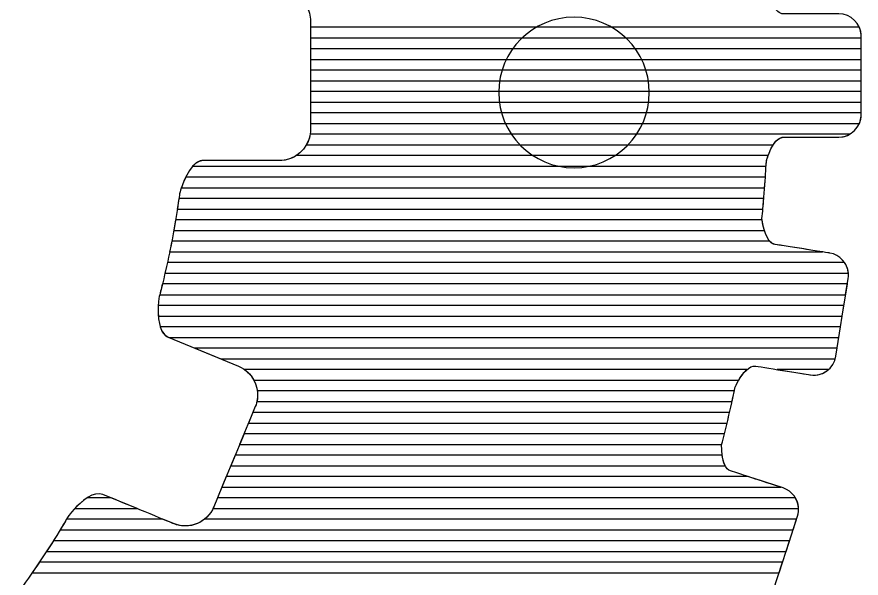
# Model space of a CAD drawing. Header units: inches. Extents: x -18.82 to -13.93, y 5.38 to 6.84.
# Drawn here: x -17.7613 to -17.3638, y 5.8708 to 6.1351 of the extents above; entities that cross this region are included whole.
import ezdxf

# ---------------------------------------------------------------- set-up
doc = ezdxf.new("R2010")
doc.units = ezdxf.units.IN
doc.header["$MEASUREMENT"] = 0
doc.layers.add('Layer 1', color=7, linetype='Continuous')

msp = doc.modelspace()

# ---------------------------------------------------------------- linework, layer by layer
at = {"layer": 'Layer 1', "color": 251}
for points, knots in [([(-17.62496, 6.14023), (-17.62496, 6.14023), (-17.40524, 6.14023), (-17.40524, 6.14023), (-17.40524, 6.14023), (-17.40396, 6.13818), (-17.40231, 6.1365), (-17.40033, 6.1365), (-17.40033, 6.1365), (-17.39517, 6.1365), (-17.37431, 6.1365), (-17.37431, 6.1365), (-17.37431, 6.1365), (-17.36849, 6.1365), (-17.36378, 6.13182), (-17.36378, 6.126), (-17.36378, 6.126), (-17.36378, 6.126), (-17.36378, 6.12512), (-17.36378, 6.12512), (-17.36378, 6.12512), (-17.36378, 6.12512), (-17.62306, 6.12512), (-17.62306, 6.12512), (-17.62306, 6.12512), (-17.62306, 6.12512), (-17.62306, 6.13305), (-17.62306, 6.13305), (-17.62306, 6.13305), (-17.62306, 6.13567), (-17.62375, 6.13811), (-17.62496, 6.14023)], [0, 0, 0, 0, 0.111111, 0.111111, 0.111111, 0.111111, 0.222222, 0.222222, 0.222222, 0.222222, 0.333333, 0.333333, 0.333333, 0.333333, 0.444444, 0.444444, 0.444444, 0.444444, 0.555556, 0.555556, 0.555556, 0.555556, 0.666667, 0.666667, 0.666667, 0.666667, 0.777778, 0.777778, 0.777778, 0.777778, 1, 1, 1, 1]), ([(-17.62306, 6.13016), (-17.62306, 6.13016), (-17.36464, 6.13016), (-17.36464, 6.13016), (-17.36464, 6.13016), (-17.36409, 6.12889), (-17.36378, 6.12748), (-17.36378, 6.126), (-17.36378, 6.126), (-17.36378, 6.126), (-17.36378, 6.11505), (-17.36378, 6.11505), (-17.36378, 6.11505), (-17.36378, 6.11505), (-17.62306, 6.11505), (-17.62306, 6.11505), (-17.62306, 6.11505), (-17.62306, 6.11505), (-17.62306, 6.13016), (-17.62306, 6.13016)], [0, 0, 0, 0, 0.166667, 0.166667, 0.166667, 0.166667, 0.333333, 0.333333, 0.333333, 0.333333, 0.5, 0.5, 0.5, 0.5, 0.666667, 0.666667, 0.666667, 0.666667, 1, 1, 1, 1])]:
    msp.add_open_spline(points, degree=3, knots=knots, dxfattribs=at)
at = {"layer": 'Layer 1', "color": 7}
msp.add_open_spline([(-17.49896, 6.06403), (-17.51853, 6.06403), (-17.53441, 6.07991), (-17.53441, 6.09948), (-17.53441, 6.09948), (-17.53441, 6.11906), (-17.51853, 6.13493), (-17.49896, 6.13493), (-17.49896, 6.13493), (-17.47938, 6.13493), (-17.4635, 6.11906), (-17.4635, 6.09948), (-17.4635, 6.09948), (-17.4635, 6.07991), (-17.47938, 6.06403), (-17.49896, 6.06403)], degree=3, knots=[0, 0, 0, 0, 0.2, 0.2, 0.2, 0.2, 0.4, 0.4, 0.4, 0.4, 0.6, 0.6, 0.6, 0.6, 1, 1, 1, 1], dxfattribs=at)
at = {"layer": 'Layer 1', "color": 129}
for points, knots in [([(-17.62306, 6.12009), (-17.62306, 6.12009), (-17.36378, 6.12009), (-17.36378, 6.12009), (-17.36378, 6.12009), (-17.36378, 6.12009), (-17.36378, 6.10498), (-17.36378, 6.10498), (-17.36378, 6.10498), (-17.36378, 6.10498), (-17.62306, 6.10498), (-17.62306, 6.10498), (-17.62306, 6.10498), (-17.62306, 6.10498), (-17.62306, 6.12009), (-17.62306, 6.12009)], [0, 0, 0, 0, 0.2, 0.2, 0.2, 0.2, 0.4, 0.4, 0.4, 0.4, 0.6, 0.6, 0.6, 0.6, 1, 1, 1, 1]), ([(-17.62306, 6.11001), (-17.62306, 6.11001), (-17.36378, 6.11001), (-17.36378, 6.11001), (-17.36378, 6.11001), (-17.36378, 6.11001), (-17.36378, 6.09491), (-17.36378, 6.09491), (-17.36378, 6.09491), (-17.36378, 6.09491), (-17.62306, 6.09491), (-17.62306, 6.09491), (-17.62306, 6.09491), (-17.62306, 6.09491), (-17.62306, 6.11001), (-17.62306, 6.11001)], [0, 0, 0, 0, 0.2, 0.2, 0.2, 0.2, 0.4, 0.4, 0.4, 0.4, 0.6, 0.6, 0.6, 0.6, 1, 1, 1, 1]), ([(-17.62306, 6.09994), (-17.62306, 6.09994), (-17.36378, 6.09994), (-17.36378, 6.09994), (-17.36378, 6.09994), (-17.36378, 6.09994), (-17.36378, 6.08898), (-17.36378, 6.08898), (-17.36378, 6.08898), (-17.36378, 6.0875), (-17.36409, 6.0861), (-17.36463, 6.08483), (-17.36463, 6.08483), (-17.36463, 6.08483), (-17.62306, 6.08483), (-17.62306, 6.08483), (-17.62306, 6.08483), (-17.62306, 6.08483), (-17.62306, 6.09994), (-17.62306, 6.09994)], [0, 0, 0, 0, 0.166667, 0.166667, 0.166667, 0.166667, 0.333333, 0.333333, 0.333333, 0.333333, 0.5, 0.5, 0.5, 0.5, 0.666667, 0.666667, 0.666667, 0.666667, 1, 1, 1, 1])]:
    msp.add_open_spline(points, degree=3, knots=knots, dxfattribs=at)
at = {"layer": 'Layer 1', "color": 250}
for points, knots in [([(-17.62306, 6.08987), (-17.62306, 6.08987), (-17.36378, 6.08987), (-17.36378, 6.08987), (-17.36378, 6.08987), (-17.36378, 6.08987), (-17.36378, 6.08898), (-17.36378, 6.08898), (-17.36378, 6.08898), (-17.36378, 6.08316), (-17.3685, 6.07846), (-17.37431, 6.07843), (-17.37431, 6.07843), (-17.37431, 6.07843), (-17.39515, 6.07846), (-17.4003, 6.07846), (-17.4003, 6.07846), (-17.40228, 6.07846), (-17.40393, 6.0768), (-17.40521, 6.07476), (-17.40521, 6.07476), (-17.40521, 6.07476), (-17.62496, 6.07476), (-17.62496, 6.07476), (-17.62496, 6.07476), (-17.62376, 6.07687), (-17.62306, 6.07931), (-17.62306, 6.08192), (-17.62306, 6.08192), (-17.62306, 6.08192), (-17.62306, 6.08987), (-17.62306, 6.08987)], [0, 0, 0, 0, 0.111111, 0.111111, 0.111111, 0.111111, 0.222222, 0.222222, 0.222222, 0.222222, 0.333333, 0.333333, 0.333333, 0.333333, 0.444444, 0.444444, 0.444444, 0.444444, 0.555556, 0.555556, 0.555556, 0.555556, 0.666667, 0.666667, 0.666667, 0.666667, 0.777778, 0.777778, 0.777778, 0.777778, 1, 1, 1, 1]), ([(-17.62322, 6.0798), (-17.62322, 6.0798), (-17.36916, 6.0798), (-17.36916, 6.0798), (-17.36916, 6.0798), (-17.37069, 6.07894), (-17.37244, 6.07844), (-17.37431, 6.07843), (-17.37431, 6.07843), (-17.37431, 6.07843), (-17.39515, 6.07846), (-17.4003, 6.07846), (-17.4003, 6.07846), (-17.40544, 6.07846), (-17.40833, 6.06732), (-17.40833, 6.06732), (-17.40833, 6.06732), (-17.40833, 6.06732), (-17.40839, 6.06732), (-17.40839, 6.06732), (-17.40839, 6.06732), (-17.40839, 6.06732), (-17.40855, 6.06469), (-17.40855, 6.06469), (-17.40855, 6.06469), (-17.40855, 6.06469), (-17.67853, 6.06469), (-17.67853, 6.06469), (-17.67853, 6.06469), (-17.67709, 6.0663), (-17.67542, 6.06741), (-17.67352, 6.06741), (-17.67352, 6.06741), (-17.66645, 6.06741), (-17.6376, 6.06741), (-17.6376, 6.06741), (-17.6376, 6.06741), (-17.63034, 6.06741), (-17.62426, 6.07279), (-17.62322, 6.0798)], [0, 0, 0, 0, 0.090909, 0.090909, 0.090909, 0.090909, 0.181818, 0.181818, 0.181818, 0.181818, 0.272727, 0.272727, 0.272727, 0.272727, 0.363636, 0.363636, 0.363636, 0.363636, 0.454545, 0.454545, 0.454545, 0.454545, 0.545455, 0.545455, 0.545455, 0.545455, 0.636364, 0.636364, 0.636364, 0.636364, 0.727273, 0.727273, 0.727273, 0.727273, 0.818182, 0.818182, 0.818182, 0.818182, 1, 1, 1, 1]), ([(-17.62974, 6.06972), (-17.62974, 6.06972), (-17.40757, 6.06972), (-17.40757, 6.06972), (-17.40757, 6.06972), (-17.40807, 6.06832), (-17.40833, 6.06732), (-17.40833, 6.06732), (-17.40833, 6.06732), (-17.40833, 6.06732), (-17.40839, 6.06732), (-17.40839, 6.06732), (-17.40839, 6.06732), (-17.40863, 6.06307), (-17.4089, 6.05884), (-17.40921, 6.05461), (-17.40921, 6.05461), (-17.40921, 6.05461), (-17.68382, 6.05461), (-17.68382, 6.05461), (-17.68382, 6.05461), (-17.68232, 6.059), (-17.67876, 6.06741), (-17.67352, 6.06741), (-17.67352, 6.06741), (-17.66645, 6.06741), (-17.6376, 6.06741), (-17.6376, 6.06741), (-17.6376, 6.06741), (-17.63472, 6.06741), (-17.63202, 6.06826), (-17.62974, 6.06972)], [0, 0, 0, 0, 0.111111, 0.111111, 0.111111, 0.111111, 0.222222, 0.222222, 0.222222, 0.222222, 0.333333, 0.333333, 0.333333, 0.333333, 0.444444, 0.444444, 0.444444, 0.444444, 0.555556, 0.555556, 0.555556, 0.555556, 0.666667, 0.666667, 0.666667, 0.666667, 0.777778, 0.777778, 0.777778, 0.777778, 1, 1, 1, 1]), ([(-17.68176, 6.05965), (-17.68176, 6.05965), (-17.40886, 6.05965), (-17.40886, 6.05965), (-17.40886, 6.05965), (-17.4092, 6.0546), (-17.40958, 6.04956), (-17.41003, 6.04454), (-17.41003, 6.04454), (-17.41003, 6.04454), (-17.68573, 6.04454), (-17.68573, 6.04454), (-17.68573, 6.04454), (-17.68535, 6.04702), (-17.68499, 6.04952), (-17.68466, 6.05202), (-17.68466, 6.05202), (-17.68466, 6.05202), (-17.68462, 6.05202), (-17.68462, 6.05202), (-17.68462, 6.05202), (-17.68462, 6.05202), (-17.68363, 6.05582), (-17.68176, 6.05965)], [0, 0, 0, 0, 0.142857, 0.142857, 0.142857, 0.142857, 0.285714, 0.285714, 0.285714, 0.285714, 0.428571, 0.428571, 0.428571, 0.428571, 0.571429, 0.571429, 0.571429, 0.571429, 0.714286, 0.714286, 0.714286, 0.714286, 1, 1, 1, 1]), ([(-17.685, 6.04958), (-17.685, 6.04958), (-17.4096, 6.04958), (-17.4096, 6.04958), (-17.4096, 6.04958), (-17.40986, 6.0464), (-17.41014, 6.04322), (-17.41045, 6.04005), (-17.41045, 6.04005), (-17.41042, 6.03973), (-17.41014, 6.03717), (-17.40933, 6.03447), (-17.40933, 6.03447), (-17.40933, 6.03447), (-17.68741, 6.03447), (-17.68741, 6.03447), (-17.68741, 6.03447), (-17.68651, 6.03947), (-17.68571, 6.04451), (-17.685, 6.04958)], [0, 0, 0, 0, 0.166667, 0.166667, 0.166667, 0.166667, 0.333333, 0.333333, 0.333333, 0.333333, 0.5, 0.5, 0.5, 0.5, 0.666667, 0.666667, 0.666667, 0.666667, 1, 1, 1, 1]), ([(-17.68654, 6.0395), (-17.68654, 6.0395), (-17.41039, 6.0395), (-17.41039, 6.0395), (-17.41039, 6.0395), (-17.41009, 6.03719), (-17.40867, 6.02859), (-17.4043, 6.02789), (-17.4043, 6.02789), (-17.40048, 6.02733), (-17.38805, 6.02536), (-17.38198, 6.02439), (-17.38198, 6.02439), (-17.38198, 6.02439), (-17.68934, 6.02439), (-17.68934, 6.02439), (-17.68934, 6.02439), (-17.68831, 6.0294), (-17.68738, 6.03443), (-17.68654, 6.0395)], [0, 0, 0, 0, 0.166667, 0.166667, 0.166667, 0.166667, 0.333333, 0.333333, 0.333333, 0.333333, 0.5, 0.5, 0.5, 0.5, 0.666667, 0.666667, 0.666667, 0.666667, 1, 1, 1, 1]), ([(-17.68834, 6.02943), (-17.68834, 6.02943), (-17.40685, 6.02943), (-17.40685, 6.02943), (-17.40685, 6.02943), (-17.40614, 6.02862), (-17.40529, 6.02805), (-17.4043, 6.02789), (-17.4043, 6.02789), (-17.39919, 6.02714), (-17.37857, 6.02385), (-17.37857, 6.02385), (-17.37857, 6.02385), (-17.37373, 6.02307), (-17.37016, 6.01904), (-17.36977, 6.01432), (-17.36977, 6.01432), (-17.36977, 6.01432), (-17.69154, 6.01432), (-17.69154, 6.01432), (-17.69154, 6.01432), (-17.69038, 6.01932), (-17.68931, 6.02436), (-17.68834, 6.02943)], [0, 0, 0, 0, 0.142857, 0.142857, 0.142857, 0.142857, 0.285714, 0.285714, 0.285714, 0.285714, 0.428571, 0.428571, 0.428571, 0.428571, 0.571429, 0.571429, 0.571429, 0.571429, 0.714286, 0.714286, 0.714286, 0.714286, 1, 1, 1, 1]), ([(-17.69041, 6.01936), (-17.69041, 6.01936), (-17.37155, 6.01936), (-17.37155, 6.01936), (-17.37155, 6.01936), (-17.3701, 6.01722), (-17.36943, 6.01456), (-17.36987, 6.01181), (-17.36987, 6.01181), (-17.36987, 6.01181), (-17.37107, 6.00425), (-17.37107, 6.00425), (-17.37107, 6.00425), (-17.37107, 6.00425), (-17.69401, 6.00425), (-17.69401, 6.00425), (-17.69401, 6.00425), (-17.69272, 6.00924), (-17.69152, 6.01428), (-17.69041, 6.01936)], [0, 0, 0, 0, 0.166667, 0.166667, 0.166667, 0.166667, 0.333333, 0.333333, 0.333333, 0.333333, 0.5, 0.5, 0.5, 0.5, 0.666667, 0.666667, 0.666667, 0.666667, 1, 1, 1, 1]), ([(-17.69274, 6.00929), (-17.69274, 6.00929), (-17.37027, 6.00929), (-17.37027, 6.00929), (-17.37027, 6.00929), (-17.37027, 6.00929), (-17.37267, 5.99418), (-17.37267, 5.99418), (-17.37267, 5.99418), (-17.37267, 5.99418), (-17.69467, 5.99418), (-17.69467, 5.99418), (-17.69467, 5.99418), (-17.69495, 5.99798), (-17.69457, 6.00159), (-17.69446, 6.00252), (-17.69446, 6.00252), (-17.69387, 6.00477), (-17.6933, 6.00702), (-17.69274, 6.00929)], [0, 0, 0, 0, 0.166667, 0.166667, 0.166667, 0.166667, 0.333333, 0.333333, 0.333333, 0.333333, 0.5, 0.5, 0.5, 0.5, 0.666667, 0.666667, 0.666667, 0.666667, 1, 1, 1, 1]), ([(-17.69472, 5.99921), (-17.69472, 5.99921), (-17.37187, 5.99921), (-17.37187, 5.99921), (-17.37187, 5.99921), (-17.37187, 5.99921), (-17.37426, 5.98411), (-17.37426, 5.98411), (-17.37426, 5.98411), (-17.37426, 5.98411), (-17.68961, 5.98411), (-17.68961, 5.98411), (-17.68961, 5.98411), (-17.68961, 5.98411), (-17.69006, 5.9843), (-17.69006, 5.9843), (-17.69006, 5.9843), (-17.69461, 5.98619), (-17.69494, 5.99441), (-17.69472, 5.99921)], [0, 0, 0, 0, 0.166667, 0.166667, 0.166667, 0.166667, 0.333333, 0.333333, 0.333333, 0.333333, 0.5, 0.5, 0.5, 0.5, 0.666667, 0.666667, 0.666667, 0.666667, 1, 1, 1, 1]), ([(-17.69378, 5.98914), (-17.69378, 5.98914), (-17.37346, 5.98914), (-17.37346, 5.98914), (-17.37346, 5.98914), (-17.37346, 5.98914), (-17.37567, 5.97524), (-17.37567, 5.97524), (-17.37567, 5.97524), (-17.37574, 5.97483), (-17.37582, 5.97443), (-17.37593, 5.97403), (-17.37593, 5.97403), (-17.37593, 5.97403), (-17.6653, 5.97403), (-17.6653, 5.97403), (-17.6653, 5.97403), (-17.6653, 5.97403), (-17.69006, 5.9843), (-17.69006, 5.9843), (-17.69006, 5.9843), (-17.69193, 5.98507), (-17.69309, 5.98691), (-17.69378, 5.98914)], [0, 0, 0, 0, 0.142857, 0.142857, 0.142857, 0.142857, 0.285714, 0.285714, 0.285714, 0.285714, 0.428571, 0.428571, 0.428571, 0.428571, 0.571429, 0.571429, 0.571429, 0.571429, 0.714286, 0.714286, 0.714286, 0.714286, 1, 1, 1, 1]), ([(-17.67744, 5.97907), (-17.67744, 5.97907), (-17.37507, 5.97907), (-17.37507, 5.97907), (-17.37507, 5.97907), (-17.37507, 5.97907), (-17.37567, 5.97524), (-17.37567, 5.97524), (-17.37567, 5.97524), (-17.37655, 5.96953), (-17.38196, 5.96559), (-17.38769, 5.96649), (-17.38769, 5.96649), (-17.38769, 5.96649), (-17.40826, 5.96977), (-17.41338, 5.97062), (-17.41338, 5.97062), (-17.41659, 5.97111), (-17.41962, 5.96701), (-17.42141, 5.96396), (-17.42141, 5.96396), (-17.42141, 5.96396), (-17.64964, 5.96396), (-17.64964, 5.96396), (-17.64964, 5.96396), (-17.65117, 5.96683), (-17.65367, 5.9692), (-17.65689, 5.97055), (-17.65689, 5.97055), (-17.65689, 5.97055), (-17.67744, 5.97907), (-17.67744, 5.97907)], [0, 0, 0, 0, 0.111111, 0.111111, 0.111111, 0.111111, 0.222222, 0.222222, 0.222222, 0.222222, 0.333333, 0.333333, 0.333333, 0.333333, 0.444444, 0.444444, 0.444444, 0.444444, 0.555556, 0.555556, 0.555556, 0.555556, 0.666667, 0.666667, 0.666667, 0.666667, 0.777778, 0.777778, 0.777778, 0.777778, 1, 1, 1, 1]), ([(-17.65408, 5.969), (-17.65408, 5.969), (-17.41752, 5.969), (-17.41752, 5.969), (-17.41752, 5.969), (-17.42069, 5.96619), (-17.42303, 5.96082), (-17.42303, 5.96082), (-17.42303, 5.96082), (-17.42303, 5.96082), (-17.42303, 5.96082), (-17.42303, 5.96082), (-17.42303, 5.96082), (-17.42303, 5.96082), (-17.42457, 5.95389), (-17.42457, 5.95389), (-17.42457, 5.95389), (-17.42457, 5.95389), (-17.64827, 5.95389), (-17.64827, 5.95389), (-17.64827, 5.95389), (-17.64696, 5.95963), (-17.6493, 5.96562), (-17.65408, 5.969)], [0, 0, 0, 0, 0.142857, 0.142857, 0.142857, 0.142857, 0.285714, 0.285714, 0.285714, 0.285714, 0.428571, 0.428571, 0.428571, 0.428571, 0.571429, 0.571429, 0.571429, 0.571429, 0.714286, 0.714286, 0.714286, 0.714286, 1, 1, 1, 1]), ([(-17.40335, 5.969), (-17.40335, 5.969), (-17.3791, 5.969), (-17.3791, 5.969), (-17.3791, 5.969), (-17.38137, 5.967), (-17.38448, 5.96598), (-17.38769, 5.96649), (-17.38769, 5.96649), (-17.38769, 5.96649), (-17.40335, 5.969), (-17.40335, 5.969)], [0, 0, 0, 0, 0.25, 0.25, 0.25, 0.25, 0.5, 0.5, 0.5, 0.5, 1, 1, 1, 1]), ([(-17.64803, 5.95892), (-17.64803, 5.95892), (-17.42345, 5.95892), (-17.42345, 5.95892), (-17.42345, 5.95892), (-17.42457, 5.95388), (-17.4257, 5.94883), (-17.4269, 5.94381), (-17.4269, 5.94381), (-17.4269, 5.94381), (-17.65222, 5.94381), (-17.65222, 5.94381), (-17.65222, 5.94381), (-17.65222, 5.94381), (-17.64902, 5.95155), (-17.64902, 5.95155), (-17.64902, 5.95155), (-17.64802, 5.95396), (-17.64772, 5.9565), (-17.64803, 5.95892)], [0, 0, 0, 0, 0.166667, 0.166667, 0.166667, 0.166667, 0.333333, 0.333333, 0.333333, 0.333333, 0.5, 0.5, 0.5, 0.5, 0.666667, 0.666667, 0.666667, 0.666667, 1, 1, 1, 1]), ([(-17.65014, 5.94885), (-17.65014, 5.94885), (-17.42572, 5.94885), (-17.42572, 5.94885), (-17.42572, 5.94885), (-17.42689, 5.94379), (-17.4281, 5.93874), (-17.42942, 5.93374), (-17.42942, 5.93374), (-17.42942, 5.93374), (-17.6564, 5.93374), (-17.6564, 5.93374), (-17.6564, 5.93374), (-17.6564, 5.93374), (-17.65014, 5.94885), (-17.65014, 5.94885)], [0, 0, 0, 0, 0.2, 0.2, 0.2, 0.2, 0.4, 0.4, 0.4, 0.4, 0.6, 0.6, 0.6, 0.6, 1, 1, 1, 1]), ([(-17.65431, 5.93878), (-17.65431, 5.93878), (-17.42813, 5.93878), (-17.42813, 5.93878), (-17.42813, 5.93878), (-17.42855, 5.93707), (-17.42899, 5.93538), (-17.42944, 5.93369), (-17.42944, 5.93369), (-17.42948, 5.93196), (-17.42947, 5.92683), (-17.4278, 5.92367), (-17.4278, 5.92367), (-17.4278, 5.92367), (-17.66057, 5.92367), (-17.66057, 5.92367), (-17.66057, 5.92367), (-17.66057, 5.92367), (-17.65431, 5.93878), (-17.65431, 5.93878)], [0, 0, 0, 0, 0.166667, 0.166667, 0.166667, 0.166667, 0.333333, 0.333333, 0.333333, 0.333333, 0.5, 0.5, 0.5, 0.5, 0.666667, 0.666667, 0.666667, 0.666667, 1, 1, 1, 1]), ([(-17.65849, 5.9287), (-17.65849, 5.9287), (-17.4292, 5.9287), (-17.4292, 5.9287), (-17.4292, 5.9287), (-17.42879, 5.92555), (-17.42776, 5.92207), (-17.42521, 5.92126), (-17.42521, 5.92126), (-17.421, 5.91991), (-17.40588, 5.91498), (-17.40162, 5.91359), (-17.40162, 5.91359), (-17.40162, 5.91359), (-17.66475, 5.91359), (-17.66475, 5.91359), (-17.66475, 5.91359), (-17.66475, 5.91359), (-17.65849, 5.9287), (-17.65849, 5.9287)], [0, 0, 0, 0, 0.166667, 0.166667, 0.166667, 0.166667, 0.333333, 0.333333, 0.333333, 0.333333, 0.5, 0.5, 0.5, 0.5, 0.666667, 0.666667, 0.666667, 0.666667, 1, 1, 1, 1]), ([(-17.66267, 5.91863), (-17.66267, 5.91863), (-17.41709, 5.91863), (-17.41709, 5.91863), (-17.41709, 5.91863), (-17.41709, 5.91863), (-17.40049, 5.91323), (-17.40049, 5.91323), (-17.40049, 5.91323), (-17.39617, 5.91183), (-17.39338, 5.90785), (-17.39324, 5.90352), (-17.39324, 5.90352), (-17.39324, 5.90352), (-17.66896, 5.90352), (-17.66896, 5.90352), (-17.66896, 5.90352), (-17.66896, 5.90352), (-17.66859, 5.90433), (-17.66859, 5.90433), (-17.66859, 5.90433), (-17.66859, 5.90433), (-17.66267, 5.91863), (-17.66267, 5.91863)], [0, 0, 0, 0, 0.142857, 0.142857, 0.142857, 0.142857, 0.285714, 0.285714, 0.285714, 0.285714, 0.428571, 0.428571, 0.428571, 0.428571, 0.571429, 0.571429, 0.571429, 0.571429, 0.714286, 0.714286, 0.714286, 0.714286, 1, 1, 1, 1]), ([(-17.70467, 5.90352), (-17.70467, 5.90352), (-17.73406, 5.90352), (-17.73406, 5.90352), (-17.73406, 5.90352), (-17.73071, 5.90707), (-17.72507, 5.91196), (-17.72076, 5.91017), (-17.72076, 5.91017), (-17.72076, 5.91017), (-17.70467, 5.90352), (-17.70467, 5.90352)], [0, 0, 0, 0, 0.25, 0.25, 0.25, 0.25, 0.5, 0.5, 0.5, 0.5, 1, 1, 1, 1]), ([(-17.72823, 5.90856), (-17.72823, 5.90856), (-17.71684, 5.90856), (-17.71684, 5.90856), (-17.71684, 5.90856), (-17.70712, 5.90455), (-17.68757, 5.89644), (-17.68757, 5.89644), (-17.68757, 5.89644), (-17.68019, 5.89341), (-17.67166, 5.89688), (-17.66859, 5.90433), (-17.66859, 5.90433), (-17.66859, 5.90433), (-17.66684, 5.90856), (-17.66684, 5.90856), (-17.66684, 5.90856), (-17.66684, 5.90856), (-17.3947, 5.90856), (-17.3947, 5.90856), (-17.3947, 5.90856), (-17.39322, 5.90604), (-17.39278, 5.90293), (-17.39374, 5.89994), (-17.39374, 5.89994), (-17.39374, 5.89994), (-17.39585, 5.89345), (-17.39585, 5.89345), (-17.39585, 5.89345), (-17.39585, 5.89345), (-17.74094, 5.89345), (-17.74094, 5.89345), (-17.74094, 5.89345), (-17.73957, 5.89569), (-17.73822, 5.89795), (-17.73689, 5.90023), (-17.73689, 5.90023), (-17.73689, 5.90023), (-17.73689, 5.90023), (-17.73689, 5.90023), (-17.73689, 5.90023), (-17.73689, 5.90023), (-17.73285, 5.90556), (-17.72823, 5.90856)], [0, 0, 0, 0, 0.083333, 0.083333, 0.083333, 0.083333, 0.166667, 0.166667, 0.166667, 0.166667, 0.25, 0.25, 0.25, 0.25, 0.333333, 0.333333, 0.333333, 0.333333, 0.416667, 0.416667, 0.416667, 0.416667, 0.5, 0.5, 0.5, 0.5, 0.583333, 0.583333, 0.583333, 0.583333, 0.666667, 0.666667, 0.666667, 0.666667, 0.75, 0.75, 0.75, 0.75, 0.833333, 0.833333, 0.833333, 0.833333, 1, 1, 1, 1]), ([(-17.73791, 5.89849), (-17.73791, 5.89849), (-17.69252, 5.89849), (-17.69252, 5.89849), (-17.69252, 5.89849), (-17.69252, 5.89849), (-17.68757, 5.89644), (-17.68757, 5.89644), (-17.68757, 5.89644), (-17.68255, 5.89438), (-17.677, 5.89533), (-17.673, 5.89849), (-17.673, 5.89849), (-17.673, 5.89849), (-17.39421, 5.89849), (-17.39421, 5.89849), (-17.39421, 5.89849), (-17.39421, 5.89849), (-17.39913, 5.88338), (-17.39913, 5.88338), (-17.39913, 5.88338), (-17.39913, 5.88338), (-17.74728, 5.88338), (-17.74728, 5.88338), (-17.74728, 5.88338), (-17.74406, 5.88834), (-17.74093, 5.89337), (-17.73791, 5.89849)], [0, 0, 0, 0, 0.125, 0.125, 0.125, 0.125, 0.25, 0.25, 0.25, 0.25, 0.375, 0.375, 0.375, 0.375, 0.5, 0.5, 0.5, 0.5, 0.625, 0.625, 0.625, 0.625, 0.75, 0.75, 0.75, 0.75, 1, 1, 1, 1]), ([(-17.74406, 5.88841), (-17.74406, 5.88841), (-17.39749, 5.88841), (-17.39749, 5.88841), (-17.39749, 5.88841), (-17.39749, 5.88841), (-17.4024, 5.8733), (-17.4024, 5.8733), (-17.4024, 5.8733), (-17.4024, 5.8733), (-17.75406, 5.8733), (-17.75406, 5.8733), (-17.75406, 5.8733), (-17.75062, 5.87826), (-17.74728, 5.8833), (-17.74406, 5.88841)], [0, 0, 0, 0, 0.2, 0.2, 0.2, 0.2, 0.4, 0.4, 0.4, 0.4, 0.6, 0.6, 0.6, 0.6, 1, 1, 1, 1]), ([(-17.75061, 5.87834), (-17.75061, 5.87834), (-17.40076, 5.87834), (-17.40076, 5.87834), (-17.40076, 5.87834), (-17.40076, 5.87834), (-17.40517, 5.86478), (-17.40517, 5.86478), (-17.40517, 5.86478), (-17.40535, 5.86424), (-17.40556, 5.86372), (-17.40581, 5.86323), (-17.40581, 5.86323), (-17.40581, 5.86323), (-17.43444, 5.86323), (-17.43444, 5.86323), (-17.43444, 5.86323), (-17.43444, 5.86323), (-17.44313, 5.86609), (-17.44313, 5.86609), (-17.44313, 5.86609), (-17.44535, 5.8668), (-17.44783, 5.8652), (-17.44988, 5.86323), (-17.44988, 5.86323), (-17.44988, 5.86323), (-17.76127, 5.86323), (-17.76127, 5.86323), (-17.76127, 5.86323), (-17.75761, 5.86818), (-17.75406, 5.87322), (-17.75061, 5.87834)], [0, 0, 0, 0, 0.111111, 0.111111, 0.111111, 0.111111, 0.222222, 0.222222, 0.222222, 0.222222, 0.333333, 0.333333, 0.333333, 0.333333, 0.444444, 0.444444, 0.444444, 0.444444, 0.555556, 0.555556, 0.555556, 0.555556, 0.666667, 0.666667, 0.666667, 0.666667, 0.777778, 0.777778, 0.777778, 0.777778, 1, 1, 1, 1])]:
    msp.add_open_spline(points, degree=3, knots=knots, dxfattribs=at)

doc.saveas('drawing.dxf')
